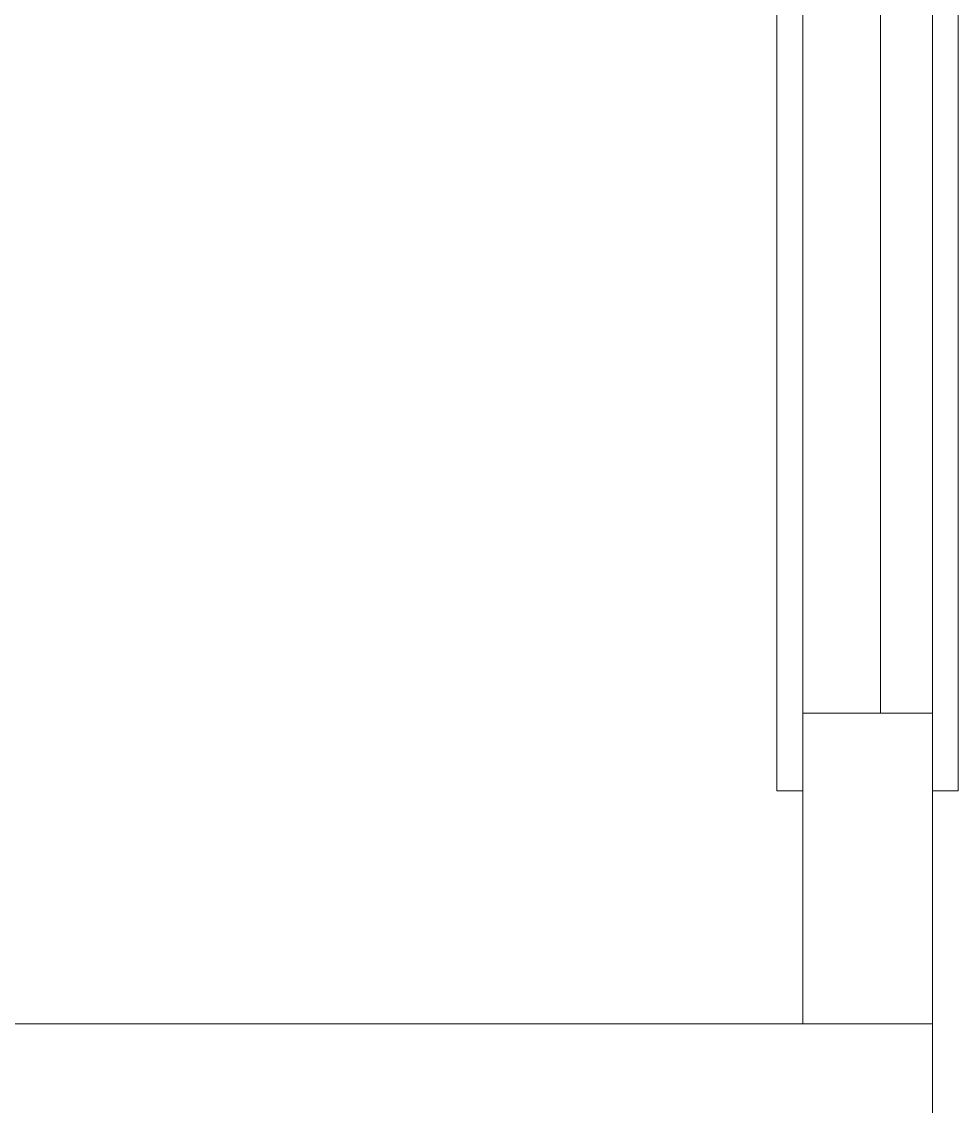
# Model space of a CAD drawing. Header units: inches. Extents: x 19712 to 27543, y -26063 to -18659.
# Drawn here: x 25547.7 to 25583.85, y -22421.82 to -22379.94 of the extents above; entities that cross this region are included whole.
import ezdxf

# ---------------------------------------------------------------- set-up
doc = ezdxf.new("R2010")
doc.units = ezdxf.units.IN
doc.header["$MEASUREMENT"] = 0
doc.layers.add('A-DOOR', color=31, linetype='Continuous', lineweight=9)
doc.layers.add('A-WALL', color=113, linetype='Continuous', lineweight=9)

# ---------------------------------------------------------------- blocks, each defined once
blk = doc.blocks.new('36_ x 84_ 70372-36_ x 84_ 70372-302077 - 190480-301256-Site Plan - Phase 1')
at = {"layer": 'A-DOOR', "color": 7}
for p, q in [((-3, 6.15302), (39, 6.15302)), ((39, 6.15302), (39, 5.15302)), ((39, 5.15302), (-3, 5.15302)), ((36, 5.15302), (36, 3.15302)), ((36, 3.15302), (0, 3.15302)), ((-3, 0.15302), (39, 0.15302)), ((39, 0.15302), (39, -0.84698)), ((39, -0.84698), (-3, -0.84698))]:
    blk.add_line(p, q, dxfattribs=at)
blk = doc.blocks.new('Locker Rooms_Ryan_ifc-1-Site Plan - Phase 1')
at = {"layer": 'A-WALL', "color": 7}
for p, q in [((25580.854, -22406.631), (25577.854, -22406.631)), ((25577.854, -22409.631), (25577.854, -22418.631)), ((25582.854, -22418.631), (25582.854, -22409.631)), ((25582.854, -22418.631), (25445.927, -22418.631)), ((25577.854, -22418.631), (25582.854, -22418.631)), ((25582.854, -22423.631), (25582.854, -22418.631))]:
    blk.add_line(p, q, dxfattribs=at)
at = {"lineweight": 9, "rotation": 270}
blk.add_blockref('36_ x 84_ 70372-36_ x 84_ 70372-302077 - 190480-301256-Site Plan - Phase 1', (25577.701, -22370.631), dxfattribs=at)

msp = doc.modelspace()

# ---------------------------------------------------------------- block references
at = {"lineweight": 5}
msp.add_blockref('Locker Rooms_Ryan_ifc-1-Site Plan - Phase 1', (0, 0), dxfattribs=at)

doc.saveas('drawing.dxf')
